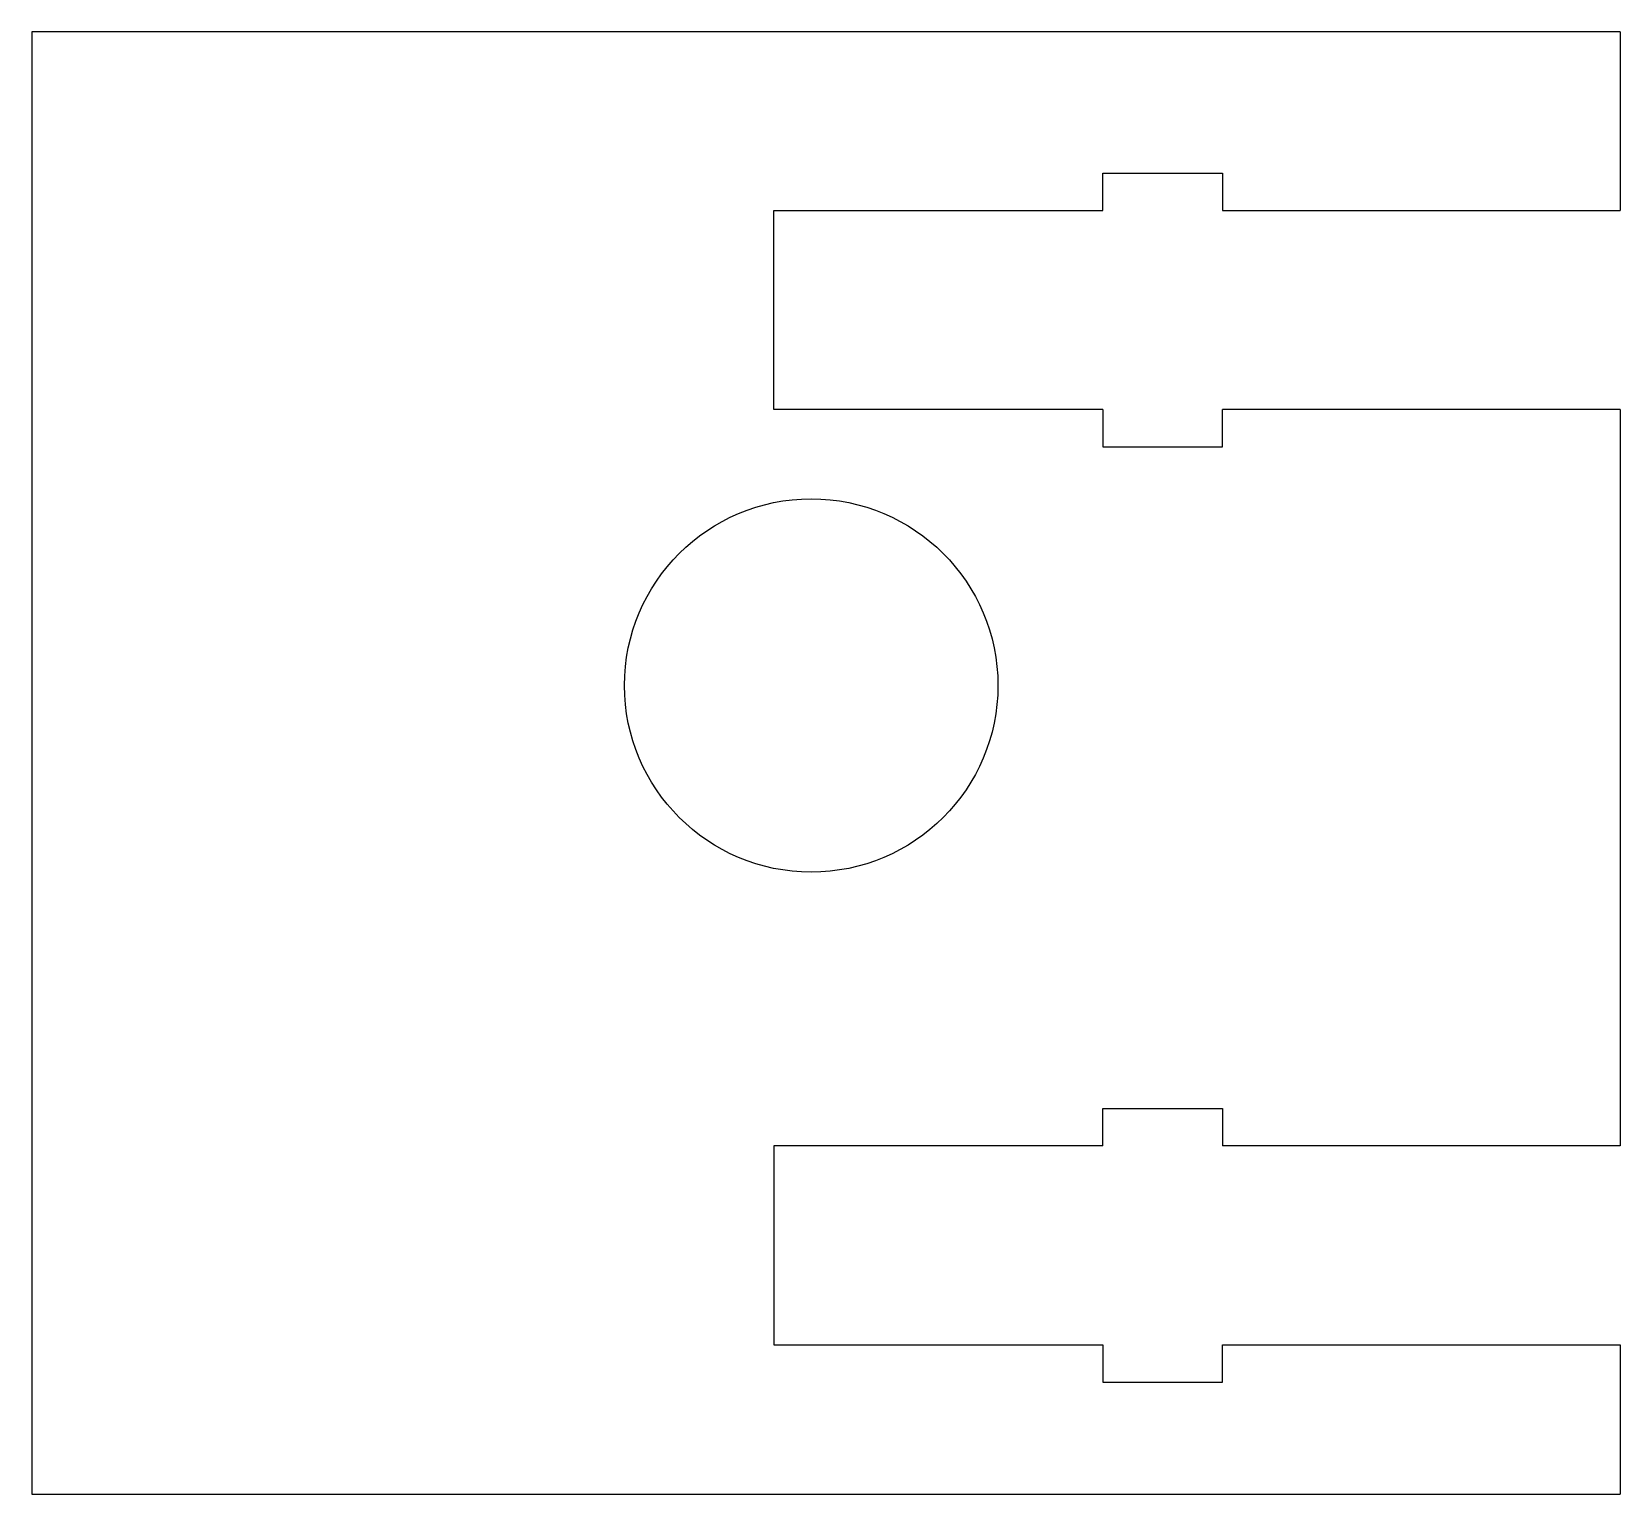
# Model space of a CAD drawing. Header units: millimetres. Extents: x -2.4 to 29.5, y 54.8 to 84.2.
import ezdxf

# ---------------------------------------------------------------- set-up
doc = ezdxf.new("R2010")
doc.units = ezdxf.units.MM

msp = doc.modelspace()

# ---------------------------------------------------------------- linework, layer by layer
at = {"color": 7, "linetype": 'Continuous', "lineweight": 25}
for p, q in [((-2.356, 84.15), (-2.356, 54.769)), ((29.546, 84.15), (-2.356, 84.15)), ((29.546, 84.15), (29.546, 80.56)), ((19.156, 81.31), (21.556, 81.31)), ((19.156, 80.56), (19.156, 81.31)), ((21.556, 81.31), (21.556, 80.56)), ((12.546, 80.56), (19.156, 80.56)), ((12.546, 76.56), (12.546, 80.56)), ((21.556, 80.56), (29.546, 80.56)), ((19.156, 76.56), (12.546, 76.56)), ((19.156, 76.56), (19.156, 75.81)), ((21.556, 75.81), (21.556, 76.56)), ((29.546, 76.56), (21.556, 76.56)), ((29.546, 76.56), (29.546, 61.769)), ((19.156, 75.81), (21.556, 75.81)), ((19.156, 62.519), (21.556, 62.519)), ((19.156, 61.769), (19.156, 62.519)), ((21.556, 62.519), (21.556, 61.769)), ((19.156, 61.769), (12.546, 61.769)), ((12.546, 61.769), (12.546, 57.769)), ((29.546, 61.769), (21.556, 61.769)), ((12.546, 57.769), (19.156, 57.769)), ((19.156, 57.769), (19.156, 57.019)), ((21.556, 57.019), (21.556, 57.769)), ((21.556, 57.769), (29.546, 57.769)), ((29.546, 57.769), (29.546, 54.769)), ((19.156, 57.019), (21.556, 57.019)), ((-2.356, 54.769), (29.546, 54.769))]:
    msp.add_line(p, q, dxfattribs=at)
msp.add_circle((13.298, 71.017), 3.75, dxfattribs=at)

doc.saveas('drawing.dxf')
